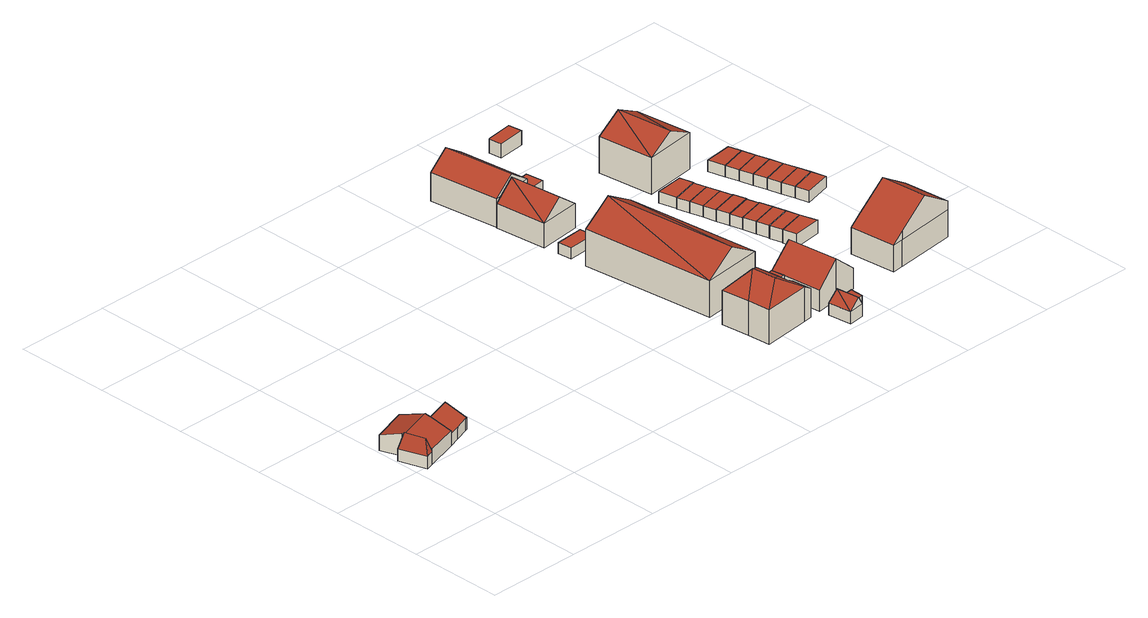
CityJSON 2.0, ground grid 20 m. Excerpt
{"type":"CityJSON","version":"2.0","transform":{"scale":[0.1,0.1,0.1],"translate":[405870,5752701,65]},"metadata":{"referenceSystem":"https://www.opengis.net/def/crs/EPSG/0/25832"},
"CityObjects":{
"building1":{"type":"Building","attributes":{"Gemeindeschluessel":"05515000","Geometrietyp2DReferenz":"3000","function":"51009_1610"},"children":["building1-1","building1-2","building1-3"]},
"building1-1":{"type":"BuildingPart","attributes":{"roofType":"3100","measuredHeight":5.17},"parents":["building1"],"geometry":[{"type":"Solid","lod":"2","boundaries":[[[[0,1,2,3,4]],[[5,6,1,0]],[[7,8,6,5]],[[9,10,11,8,7]],[[12,13,14,15,16,17]],[[5,0,4,18,7]],[[12,17,9,7,18]],[[19,2,1,6,8,11,15,14]],[[13,12,18,20]],[[14,13,20,19]],[[3,20,18,4]],[[20,3,2,19]],[[16,10,9,17]],[[15,11,10,16]]]],"semantics":{"surfaces":[{"type":"WallSurface"},{"type":"RoofSurface"},{"type":"GroundSurface"},{"type":"ClosureSurface"}],"values":[[0,0,0,0,0,1,1,2,0,3,0,3,0,3]]}}]},
"building1-2":{"type":"BuildingPart","attributes":{"roofType":"5000","measuredHeight":5.87},"parents":["building1"],"geometry":[{"type":"Solid","lod":"2","boundaries":[[[[21,22,14,13]],[[23,24,22,21]],[[3,2,24,23]],[[3,23,25]],[[25,23,21,26]],[[21,13,26]],[[26,13,20,3,25]],[[22,24,2,19,14]],[[19,20,13,14]],[[2,3,20,19]]]],"semantics":{"surfaces":[{"type":"WallSurface"},{"type":"RoofSurface"},{"type":"GroundSurface"},{"type":"ClosureSurface"}],"values":[[0,0,0,1,1,1,1,2,3,3]]}}]},
"building1-3":{"type":"BuildingPart","attributes":{"roofType":"2100","measuredHeight":4.63},"parents":["building1"],"geometry":[{"type":"Solid","lod":"2","boundaries":[[[[27,28,29,30]],[[31,32,28,27]],[[16,15,32,31]],[[33,34,11,10]],[[30,29,34,33]],[[10,16,31,27,30,33]],[[28,32,15,11,34,29]],[[15,16,10,11]]]],"semantics":{"surfaces":[{"type":"WallSurface"},{"type":"RoofSurface"},{"type":"GroundSurface"},{"type":"ClosureSurface"}],"values":[[0,0,0,0,0,1,2,3]]}}]},
"building2":{"type":"Building","attributes":{"Gemeindeschluessel":"05515000","Geometrietyp2DReferenz":"3000","function":"31001_1000"},"address":[{"country":"Germany","locality":"Münster","thoroughfareNumber":"25","thoroughfareName":"Westfalenstraße"}],"children":["building2-1","building2-2"]},
"building2-1":{"type":"BuildingPart","attributes":{"roofType":"1000","measuredHeight":4.59},"parents":["building2"],"geometry":[{"type":"Solid","lod":"2","boundaries":[[[[35,36,37,38]],[[39,40,36,35]],[[38,37,41,42]],[[39,35,38,42]],[[36,40,41,37]],[[40,39,42,41]]]],"semantics":{"surfaces":[{"type":"WallSurface"},{"type":"RoofSurface"},{"type":"GroundSurface"},{"type":"ClosureSurface"}],"values":[[0,0,0,1,2,3]]}}]},
"building2-2":{"type":"BuildingPart","attributes":{"roofType":"3200","measuredHeight":10.55},"parents":["building2"],"geometry":[{"type":"Solid","lod":"2","boundaries":[[[[43,44,45,46]],[[47,48,44,43]],[[49,50,48,47]],[[51,52,50,49]],[[53,54,52,51]],[[55,56,54,53]],[[57,42,41,56,55]],[[58,59,40,39,60]],[[46,45,59,58]],[[55,61,57]],[[49,62,51]],[[51,62,61,53]],[[53,61,55]],[[47,43,46,58,62,49]],[[60,57,61,62,58]],[[44,48,50,52,54,56,41,40,59,45]],[[39,42,57,60]],[[40,41,42,39]]]],"semantics":{"surfaces":[{"type":"WallSurface"},{"type":"RoofSurface"},{"type":"GroundSurface"},{"type":"ClosureSurface"}],"values":[[0,0,0,0,0,0,0,0,0,1,1,1,1,1,1,2,0,3]]}}]},
"building3":{"type":"Building","attributes":{"Gemeindeschluessel":"05515000","Geometrietyp2DReferenz":"3000","function":"31001_2460","roofType":"1000","measuredHeight":2.32},"geometry":[{"type":"Solid","lod":"2","boundaries":[[[[63,64,65,66]],[[67,68,64,63]],[[69,70,68,67]],[[66,65,70,69]],[[67,63,66,69]],[[64,68,70,65]]]],"semantics":{"surfaces":[{"type":"WallSurface"},{"type":"RoofSurface"},{"type":"GroundSurface"}],"values":[[0,0,0,0,1,2]]}}]},
"building4":{"type":"Building","attributes":{"Gemeindeschluessel":"05515000","Geometrietyp2DReferenz":"3000","function":"31001_1000","roofType":"3100","measuredHeight":11.66},"address":[{"country":"Germany","locality":"Münster","thoroughfareNumber":"16","thoroughfareName":"Auf der Geist"},{"country":"Germany","locality":"Münster","thoroughfareNumber":"14","thoroughfareName":"Auf der Geist"}],"geometry":[{"type":"Solid","lod":"2","boundaries":[[[[71,72,73,74]],[[75,76,72,71]],[[77,78,76,75]],[[74,73,78,77]],[[71,79,75]],[[77,80,74]],[[79,71,74]],[[74,80,79]],[[75,79,80]],[[80,77,75]],[[72,76,78,73]]]],"semantics":{"surfaces":[{"type":"WallSurface"},{"type":"RoofSurface"},{"type":"GroundSurface"}],"values":[[0,0,0,0,0,0,1,1,1,1,2]]}}]},
"building5":{"type":"Building","attributes":{"Gemeindeschluessel":"05515000","Geometrietyp2DReferenz":"3000","function":"31001_1000","roofType":"3100","measuredHeight":8.66},"address":[{"country":"Germany","locality":"Münster","thoroughfareNumber":"19","thoroughfareName":"Westfalenstraße"}],"geometry":[{"type":"Solid","lod":"2","boundaries":[[[[81,82,83,84]],[[85,86,82,81]],[[87,88,86,85]],[[84,83,88,87]],[[81,89,85]],[[87,90,84]],[[89,81,84]],[[84,90,89]],[[85,89,90]],[[90,87,85]],[[82,86,88,83]]]],"semantics":{"surfaces":[{"type":"WallSurface"},{"type":"RoofSurface"},{"type":"GroundSurface"}],"values":[[0,0,0,0,0,0,1,1,1,1,2]]}}]},
"building6":{"type":"Building","attributes":{"Gemeindeschluessel":"05515000","Geometrietyp2DReferenz":"3000","function":"31001_2460","roofType":"5000","measuredHeight":4.53},"geometry":[{"type":"Solid","lod":"2","boundaries":[[[[91,92,93,94]],[[95,96,92,91]],[[97,98,96,95]],[[99,100,98,97]],[[94,93,100,99]],[[91,94,99,101]],[[91,101,102]],[[102,101,95]],[[101,97,95]],[[101,99,97]],[[102,95,91]],[[92,96,98,100,93]]]],"semantics":{"surfaces":[{"type":"WallSurface"},{"type":"RoofSurface"},{"type":"GroundSurface"}],"values":[[0,0,0,0,0,1,1,1,1,0,0,2]]}}]},
"building7":{"type":"Building","attributes":{"Gemeindeschluessel":"05515000","Geometrietyp2DReferenz":"3000","function":"31001_1000","roofType":"3100","measuredHeight":9.07},"address":[{"country":"Germany","locality":"Münster","thoroughfareNumber":"17","thoroughfareName":"Westfalenstraße"}],"geometry":[{"type":"Solid","lod":"2","boundaries":[[[[103,104,105,106]],[[107,108,104,103]],[[109,110,108,107]],[[106,105,110,109]],[[103,111,107]],[[109,112,106]],[[106,112,111,103]],[[107,111,112,109]],[[104,108,110,105]]]],"semantics":{"surfaces":[{"type":"WallSurface"},{"type":"RoofSurface"},{"type":"GroundSurface"}],"values":[[0,0,0,0,0,0,1,1,2]]}}]},
"building8":{"type":"Building","attributes":{"Gemeindeschluessel":"05515000","Geometrietyp2DReferenz":"3000","function":"31001_1310","roofType":"2100","measuredHeight":2.22},"geometry":[{"type":"Solid","lod":"2","boundaries":[[[[113,114,115,116]],[[117,93,114,113]],[[118,100,93,117]],[[116,115,100,118]],[[117,113,116,118]],[[114,93,100,115]]]],"semantics":{"surfaces":[{"type":"WallSurface"},{"type":"RoofSurface"},{"type":"GroundSurface"}],"values":[[0,0,0,0,1,2]]}}]},
"building9":{"type":"Building","attributes":{"Gemeindeschluessel":"05515000","Geometrietyp2DReferenz":"3000","function":"31001_1000","roofType":"3100","measuredHeight":8.72},"address":[{"country":"Germany","locality":"Münster","thoroughfareNumber":"25a","thoroughfareName":"Westfalenstraße"}],"geometry":[{"type":"Solid","lod":"2","boundaries":[[[[119,120,121,122]],[[123,124,120,119]],[[125,126,124,123]],[[127,128,126,125]],[[129,130,128,127]],[[131,132,130,129]],[[133,134,132,131]],[[122,121,134,133]],[[127,125,123,129]],[[119,122,133,131,129,123]],[[120,124,126,128,130,132,134,121]]]],"semantics":{"surfaces":[{"type":"WallSurface"},{"type":"RoofSurface"},{"type":"GroundSurface"}],"values":[[0,0,0,0,0,0,0,0,1,1,2]]}}]},
"building10":{"type":"Building","attributes":{"Gemeindeschluessel":"05515000","Geometrietyp2DReferenz":"3000","function":"31001_1000","roofType":"1000","measuredHeight":3.3},"geometry":[{"type":"Solid","lod":"2","boundaries":[[[[135,136,137,138]],[[139,140,136,135]],[[141,142,140,139]],[[143,144,142,141]],[[145,146,144,143]],[[138,137,146,145]],[[143,141,139,135,138,145]],[[136,140,142,144,146,137]]]],"semantics":{"surfaces":[{"type":"WallSurface"},{"type":"RoofSurface"},{"type":"GroundSurface"}],"values":[[0,0,0,0,0,0,1,2]]}}]},
"building11":{"type":"Building","attributes":{"Gemeindeschluessel":"05515000","Geometrietyp2DReferenz":"3000","function":"31001_2460","roofType":"1000","measuredHeight":2.72},"geometry":[{"type":"Solid","lod":"2","boundaries":[[[[147,148,149,150]],[[151,152,148,147]],[[153,154,152,151]],[[150,149,154,153]],[[151,147,150,153]],[[148,152,154,149]]]],"semantics":{"surfaces":[{"type":"WallSurface"},{"type":"RoofSurface"},{"type":"GroundSurface"}],"values":[[0,0,0,0,1,2]]}}]},
"building12":{"type":"Building","attributes":{"Gemeindeschluessel":"05515000","Geometrietyp2DReferenz":"3000","function":"31001_2460","roofType":"1000","measuredHeight":2.63},"geometry":[{"type":"Solid","lod":"2","boundaries":[[[[155,156,157,158]],[[147,159,156,155]],[[150,160,159,147]],[[158,157,160,150]],[[147,155,158,150]],[[156,159,160,157]]]],"semantics":{"surfaces":[{"type":"WallSurface"},{"type":"RoofSurface"},{"type":"GroundSurface"}],"values":[[0,0,0,0,1,2]]}}]},
"building13":{"type":"Building","attributes":{"Gemeindeschluessel":"05515000","Geometrietyp2DReferenz":"3000","function":"31001_2460","roofType":"1000","measuredHeight":2.53},"geometry":[{"type":"Solid","lod":"2","boundaries":[[[[161,162,163,164]],[[155,165,162,161]],[[158,166,165,155]],[[164,163,166,158]],[[155,161,164,158]],[[162,165,166,163]]]],"semantics":{"surfaces":[{"type":"WallSurface"},{"type":"RoofSurface"},{"type":"GroundSurface"}],"values":[[0,0,0,0,1,2]]}}]},
"building14":{"type":"Building","attributes":{"Gemeindeschluessel":"05515000","Geometrietyp2DReferenz":"3000","function":"31001_2460","roofType":"1000","measuredHeight":2.51},"geometry":[{"type":"Solid","lod":"2","boundaries":[[[[167,168,169,170]],[[161,162,168,167]],[[164,163,162,161]],[[170,169,163,164]],[[161,167,170,164]],[[168,162,163,169]]]],"semantics":{"surfaces":[{"type":"WallSurface"},{"type":"RoofSurface"},{"type":"GroundSurface"}],"values":[[0,0,0,0,1,2]]}}]},
"building15":{"type":"Building","attributes":{"Gemeindeschluessel":"05515000","Geometrietyp2DReferenz":"3000","function":"31001_2460","roofType":"1000","measuredHeight":2.46},"geometry":[{"type":"Solid","lod":"2","boundaries":[[[[171,172,173,174]],[[175,176,172,171]],[[177,178,176,175]],[[174,173,178,177]],[[175,171,174,177]],[[172,176,178,173]]]],"semantics":{"surfaces":[{"type":"WallSurface"},{"type":"RoofSurface"},{"type":"GroundSurface"}],"values":[[0,0,0,0,1,2]]}}]},
"building16":{"type":"Building","attributes":{"Gemeindeschluessel":"05515000","Geometrietyp2DReferenz":"3000","function":"31001_2460","roofType":"1000","measuredHeight":2.47},"geometry":[{"type":"Solid","lod":"2","boundaries":[[[[179,180,181,182]],[[183,172,180,179]],[[184,173,172,183]],[[182,181,173,184]],[[183,179,182,184]],[[180,172,173,181]]]],"semantics":{"surfaces":[{"type":"WallSurface"},{"type":"RoofSurface"},{"type":"GroundSurface"}],"values":[[0,0,0,0,1,2]]}}]},
"building17":{"type":"Building","attributes":{"Gemeindeschluessel":"05515000","Geometrietyp2DReferenz":"3000","function":"31001_2460","roofType":"1000","measuredHeight":2.44},"geometry":[{"type":"Solid","lod":"2","boundaries":[[[[185,186,187,188]],[[189,180,186,185]],[[190,181,180,189]],[[188,187,181,190]],[[189,185,188,190]],[[186,180,181,187]]]],"semantics":{"surfaces":[{"type":"WallSurface"},{"type":"RoofSurface"},{"type":"GroundSurface"}],"values":[[0,0,0,0,1,2]]}}]},
"building18":{"type":"Building","attributes":{"Gemeindeschluessel":"05515000","Geometrietyp2DReferenz":"3000","function":"31001_2460","roofType":"1000","measuredHeight":2.44},"geometry":[{"type":"Solid","lod":"2","boundaries":[[[[191,192,193,194]],[[185,186,192,191]],[[188,187,186,185]],[[194,193,187,188]],[[185,191,194,188]],[[192,186,187,193]]]],"semantics":{"surfaces":[{"type":"WallSurface"},{"type":"RoofSurface"},{"type":"GroundSurface"}],"values":[[0,0,0,0,1,2]]}}]},
"building19":{"type":"Building","attributes":{"Gemeindeschluessel":"05515000","Geometrietyp2DReferenz":"3000","function":"31001_2460","roofType":"1000","measuredHeight":2.4},"geometry":[{"type":"Solid","lod":"2","boundaries":[[[[195,196,197,198]],[[199,200,196,195]],[[201,202,200,199]],[[198,197,202,201]],[[199,195,198,201]],[[196,200,202,197]]]],"semantics":{"surfaces":[{"type":"WallSurface"},{"type":"RoofSurface"},{"type":"GroundSurface"}],"values":[[0,0,0,0,1,2]]}}]},
"building20":{"type":"Building","attributes":{"Gemeindeschluessel":"05515000","Geometrietyp2DReferenz":"3000","function":"31001_2460","roofType":"1000","measuredHeight":2.43},"geometry":[{"type":"Solid","lod":"2","boundaries":[[[[203,204,205,206]],[[191,192,204,203]],[[194,193,192,191]],[[206,205,193,194]],[[191,203,206,194]],[[204,192,193,205]]]],"semantics":{"surfaces":[{"type":"WallSurface"},{"type":"RoofSurface"},{"type":"GroundSurface"}],"values":[[0,0,0,0,1,2]]}}]},
"building21":{"type":"Building","attributes":{"Gemeindeschluessel":"05515000","Geometrietyp2DReferenz":"3000","function":"31001_2460","roofType":"9999","measuredHeight":3},"geometry":[{"type":"Solid","lod":"2","boundaries":[[[[207,208,209,210,211]],[[209,212,213,210]],[[208,214,212,209]],[[207,215,214,208]],[[211,216,215,207]],[[210,213,216,211]],[[212,214,215,216,213]]]],"semantics":{"surfaces":[{"type":"RoofSurface"},{"type":"WallSurface"},{"type":"GroundSurface"}],"values":[[0,1,1,1,1,1,2]]}}]},
"building22":{"type":"Building","attributes":{"Gemeindeschluessel":"05515000","Geometrietyp2DReferenz":"3000","function":"31001_1000","roofType":"3100","measuredHeight":11.75},"address":[{"country":"Germany","locality":"Münster","thoroughfareNumber":"13","thoroughfareName":"Auf der Geist"}],"geometry":[{"type":"Solid","lod":"2","boundaries":[[[[217,218,219,220]],[[221,222,218,217]],[[223,224,222,221]],[[225,226,224,223]],[[227,228,226,225]],[[220,219,228,227]],[[229,230,231,232]],[[233,230,229,234,223,221]],[[234,229,232,227,225]],[[234,225,223]],[[233,221,217]],[[231,230,233,217,220]],[[232,231,220,227]],[[218,222,224,226,228,219]]]],"semantics":{"surfaces":[{"type":"WallSurface"},{"type":"RoofSurface"},{"type":"GroundSurface"}],"values":[[0,0,0,0,0,0,1,1,0,0,0,0,0,2]]}}]},
"building23":{"type":"Building","attributes":{"Gemeindeschluessel":"05515000","Geometrietyp2DReferenz":"3000","function":"31001_1000","roofType":"3100","measuredHeight":10.7},"address":[{"country":"Germany","locality":"Münster","thoroughfareNumber":"12","thoroughfareName":"Auf der Geist"}],"geometry":[{"type":"Solid","lod":"2","boundaries":[[[[235,236,237,238]],[[239,240,236,235]],[[241,242,240,239]],[[238,237,242,241]],[[235,243,239]],[[241,244,238]],[[238,244,243]],[[243,235,238]],[[244,241,239]],[[239,243,244]],[[236,240,242,237]]]],"semantics":{"surfaces":[{"type":"WallSurface"},{"type":"RoofSurface"},{"type":"GroundSurface"}],"values":[[0,0,0,0,0,0,1,1,1,1,2]]}}]},
"building24":{"type":"Building","attributes":{"Gemeindeschluessel":"05515000","Geometrietyp2DReferenz":"3000","function":"31001_2460","roofType":"1000","measuredHeight":2.41},"geometry":[{"type":"Solid","lod":"2","boundaries":[[[[245,246,247,248]],[[249,250,246,245]],[[251,252,250,249]],[[248,247,252,251]],[[249,245,248,251]],[[246,250,252,247]]]],"semantics":{"surfaces":[{"type":"WallSurface"},{"type":"RoofSurface"},{"type":"GroundSurface"}],"values":[[0,0,0,0,1,2]]}}]},
"building25":{"type":"Building","attributes":{"Gemeindeschluessel":"05515000","Geometrietyp2DReferenz":"3000","function":"31001_2460","roofType":"1000","measuredHeight":2.4},"geometry":[{"type":"Solid","lod":"2","boundaries":[[[[253,254,255,256]],[[245,246,254,253]],[[248,247,246,245]],[[256,255,247,248]],[[245,253,256,248]],[[254,246,247,255]]]],"semantics":{"surfaces":[{"type":"WallSurface"},{"type":"RoofSurface"},{"type":"GroundSurface"}],"values":[[0,0,0,0,1,2]]}}]},
"building26":{"type":"Building","attributes":{"Gemeindeschluessel":"05515000","Geometrietyp2DReferenz":"3000","function":"31001_2460","roofType":"1000","measuredHeight":2.4},"geometry":[{"type":"Solid","lod":"2","boundaries":[[[[257,258,259,260]],[[253,254,258,257]],[[256,255,254,253]],[[260,259,255,256]],[[253,257,260,256]],[[258,254,255,259]]]],"semantics":{"surfaces":[{"type":"WallSurface"},{"type":"RoofSurface"},{"type":"GroundSurface"}],"values":[[0,0,0,0,1,2]]}}]},
"building27":{"type":"Building","attributes":{"Gemeindeschluessel":"05515000","Geometrietyp2DReferenz":"3000","function":"31001_2460","roofType":"1000","measuredHeight":2.41},"geometry":[{"type":"Solid","lod":"2","boundaries":[[[[261,262,263,264]],[[257,258,262,261]],[[260,259,258,257]],[[264,263,259,260]],[[257,261,264,260]],[[262,258,259,263]]]],"semantics":{"surfaces":[{"type":"WallSurface"},{"type":"RoofSurface"},{"type":"GroundSurface"}],"values":[[0,0,0,0,1,2]]}}]},
"building28":{"type":"Building","attributes":{"Gemeindeschluessel":"05515000","Geometrietyp2DReferenz":"3000","function":"31001_2460","roofType":"1000","measuredHeight":2.4},"geometry":[{"type":"Solid","lod":"2","boundaries":[[[[265,266,267,268]],[[261,262,266,265]],[[264,263,262,261]],[[268,267,263,264]],[[261,265,268,264]],[[266,262,263,267]]]],"semantics":{"surfaces":[{"type":"WallSurface"},{"type":"RoofSurface"},{"type":"GroundSurface"}],"values":[[0,0,0,0,1,2]]}}]},
"building29":{"type":"Building","attributes":{"Gemeindeschluessel":"05515000","Geometrietyp2DReferenz":"3000","function":"31001_2460","roofType":"1000","measuredHeight":2.41},"geometry":[{"type":"Solid","lod":"2","boundaries":[[[[269,270,271,272]],[[273,274,270,269]],[[275,276,274,273]],[[272,271,276,275]],[[273,269,272,275]],[[270,274,276,271]]]],"semantics":{"surfaces":[{"type":"WallSurface"},{"type":"RoofSurface"},{"type":"GroundSurface"}],"values":[[0,0,0,0,1,2]]}}]},
"building30":{"type":"Building","attributes":{"Gemeindeschluessel":"05515000","Geometrietyp2DReferenz":"3000","function":"31001_2460","roofType":"1000","measuredHeight":2.4},"geometry":[{"type":"Solid","lod":"2","boundaries":[[[[273,274,276,275]],[[265,266,274,273]],[[268,267,266,265]],[[275,276,267,268]],[[265,273,275,268]],[[274,266,267,276]]]],"semantics":{"surfaces":[{"type":"WallSurface"},{"type":"RoofSurface"},{"type":"GroundSurface"}],"values":[[0,0,0,0,1,2]]}}]}
},
"vertices":[
[8,301,38],[8,301,6],[22,258,6],[22,258,32],[22,258,54],[84,327,37],[84,327,6],[97,274,57],[97,274,6],[100,264,53],[100,264,52],[100,264,6],[41,199,38],[41,199,32],[41,199,6],[110,221,6],[110,221,31],[110,221,37],[24,250,57],[24,250,6],[24,250,32],
[24,194,32],[24,194,6],[5,251,32],[5,251,6],[16,246,64],[30,205,63],
[166,240,31],[166,240,6],[170,241,6],[170,241,31],[135,229,30],[135,229,6],[156,282,52],[156,282,6],
[888,154,60],[888,154,14],[884,182,14],[884,182,60],[846,149,60],[846,149,14],[842,177,14],[842,177,60],
[867,111,75],[867,111,14],[850,109,14],[850,109,86],[872,70,75],[872,70,14],[855,68,86],[855,68,14],[754,57,86],[754,57,14],[749,105,86],[749,105,14],[742,165,86],[742,165,14],[842,177,86],[848,129,86],[848,129,14],[846,149,86],[796,141,119],[802,90,119],
[704,511,42],[704,511,19],[764,516,19],[764,516,42],[701,541,42],[701,541,19],[761,546,42],[761,546,19],
[870,210,94],[870,210,17],[837,494,17],[837,494,94],[740,195,94],[740,195,17],[708,479,94],[708,479,17],[805,203,134],[772,486,134],
[785,583,70],[785,583,19],[773,693,19],[773,693,70],[697,573,70],[697,573,19],[685,682,70],[685,682,19],[741,578,105],[729,688,105],
[940,7,40],[940,7,14],[938,32,14],[938,32,40],[907,3,40],[907,3,14],[901,53,40],[901,53,14],[935,57,40],[935,57,14],[924,55,59],[930,6,59],
[666,831,80],[666,831,20],[685,682,20],[685,682,80],[754,842,80],[754,842,20],[773,693,80],[773,693,20],[710,837,111],[729,688,111],
[968,36,34],[968,36,14],[965,60,14],[965,60,37],[938,32,34],[935,57,37],
[931,187,100],[931,187,15],[884,182,15],[884,182,59],[933,187,102],[933,187,15],[982,193,59],[982,193,15],[995,85,59],[995,85,15],[946,79,102],[946,79,15],[897,73,59],[897,73,15],[888,154,59],[888,154,15],
[773,693,54],[773,693,21],[819,699,21],[819,699,54],[770,717,54],[770,717,21],[788,719,54],[788,719,21],[786,732,54],[786,732,21],[814,736,54],[814,736,21],
[1074,301,44],[1074,301,16],[1016,286,16],[1016,286,44],[1084,265,44],[1084,265,16],[1023,258,44],[1023,258,16],
[1067,328,44],[1067,328,17],[1009,313,17],[1009,313,44],[1074,301,17],[1016,286,17],
[1060,355,44],[1060,355,18],[1002,340,18],[1002,340,44],[1067,328,18],[1009,313,18],
[1053,382,44],[1053,382,18],[995,367,18],[995,367,44],
[1046,408,43],[1046,408,19],[988,393,19],[988,393,43],[1053,382,43],[1053,382,19],[995,367,43],[995,367,19],
[1039,435,44],[1039,435,19],[981,420,19],[981,420,44],[1046,408,44],[988,393,44],
[1032,462,43],[1032,462,19],[974,447,19],[974,447,43],[1039,435,43],[981,420,43],
[1025,489,43],[1025,489,19],[967,474,19],[967,474,43],
[1011,544,44],[1011,544,20],[951,537,20],[951,537,44],[1018,515,44],[1018,515,20],[960,500,44],[960,500,20],
[1018,515,43],[1018,515,19],[960,500,19],[960,500,43],
[918,853,50],[914,882,50],[861,875,50],[857,874,50],[860,846,50],[861,875,20],[857,874,20],[914,882,20],[918,853,20],[860,846,20],
[1111,77,72],[1111,77,16],[1241,92,16],[1241,92,72],[1086,74,72],[1086,74,16],[1076,172,72],[1076,172,16],[1101,175,72],[1101,175,16],[1231,190,72],[1231,190,16],[1166,182,134],[1176,85,134],[1241,92,91],[1231,190,91],[1111,77,89],[1101,175,89],
[947,684,98],[947,684,21],[962,565,21],[962,565,98],[1057,698,98],[1057,698,21],[1072,579,98],[1072,579,21],[1002,691,128],[1017,572,128],
[1195,393,43],[1195,393,19],[1138,377,19],[1138,377,43],[1203,363,43],[1203,363,19],[1145,348,43],[1145,348,19],
[1188,421,43],[1188,421,19],[1130,405,19],[1130,405,43],
[1180,449,43],[1180,449,19],[1123,433,19],[1123,433,43],
[1173,477,43],[1173,477,19],[1115,461,19],[1115,461,43],
[1165,505,43],[1165,505,19],[1108,489,19],[1108,489,43],
[1151,560,43],[1151,560,19],[1091,553,19],[1091,553,43],[1158,533,43],[1158,533,19],[1100,517,43],[1100,517,19]
]}
